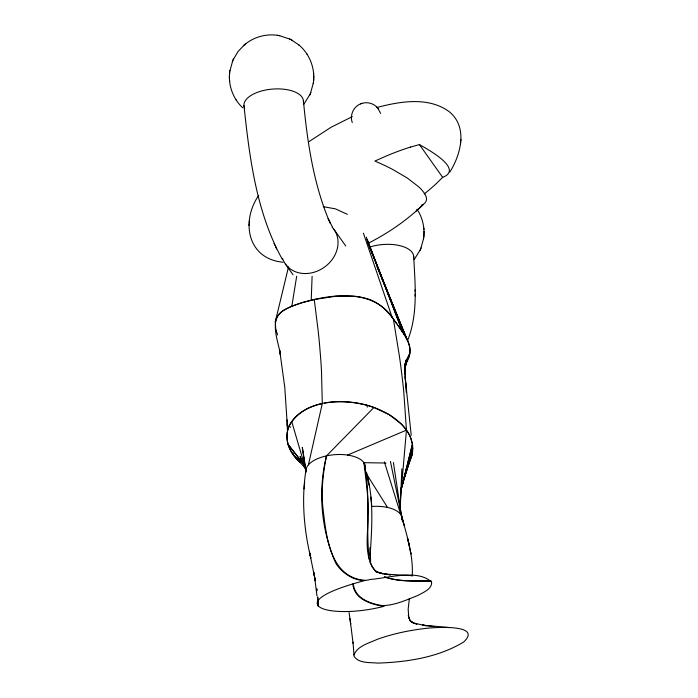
<?xml version="1.0" encoding="UTF-8"?>
<svg xmlns="http://www.w3.org/2000/svg" width="698" height="698" viewBox="0 0 698 698"><rect width="100%" height="100%" fill="white"/><g stroke="black" fill="none" stroke-linecap="round" stroke-linejoin="round"><path stroke-width="1.05" d="M407.998 339.533C418.207 313.14 415.048 283.938 413.687 256.314M415.101 296.004L415.118 294.024M415.136 291.589L415.153 289.679M258.696 195.396C240.662 221.624 247.511 258.914 283.083 262.247M449.835 172.048C460.811 154.607 467.974 127.507 449.739 112.108C428.956 96.28 400.024 101.393 376.658 107.553M242.695 107.797C233.08 98.872 228.106 85.278 229.694 72.252M298.683 44.768C309.441 53.624 315.182 68.072 313.481 81.893M412.23 576.068C413.452 555.46 406.855 535.575 401.568 515.935L404.09 525.254L402.013 517.209M424.018 232.809L423.747 237.329M308.42 464.842L322.293 403.575L321.473 370.516A307.443 73.639 77.7 0 0 320.618 357.612L319.483 343.826A227.487 54.488 77.7 0 0 318.131 330.547L314.266 299.521L336.017 296.222L354.034 296.196A42.421 20.181 -4.6 0 1 364.661 298.029C378.901 301.135 389.056 312.346 396.883 323.924M287.087 419.83L287.332 425.85L284.767 387.189L279.662 350.126L280.5 355.055C278.319 340.441 267.203 316.936 286.389 308.821C294.19 304.747 302.714 302.295 311.221 300.21L312.111 276.295M400.294 507.551L401.839 468.82M288.527 266.837L275.282 321.778L275.789 329.692L277.612 334.988M306.038 469.562C301.353 499.079 303.796 529.197 310.819 558.138L309.493 551.909M229.45 75.253L229.59 73.22M313.725 78.891L313.585 80.924M423.983 234.336L423.852 236.369M304.651 482.03L304.058 488.897M400.277 501.155L406.454 430.134L403.741 391.412A286.311 69.844 77.6 0 0 402.24 377.836L400.818 366.424A221.004 53.912 77.6 0 0 399.335 355.736L393.393 319.108C376.1 291.328 339.158 293.212 311.221 300.21M248.977 225.428L249.142 223.753M249.256 222.531L249.413 220.882M460.514 143.963L460.671 142.313M460.785 141.101L460.95 139.417M407.283 360.247L405.311 365.979L408.007 357.324L404.622 369.024L406.655 360.7L404.447 370.943L405.826 360.159L404.875 372.462L405.224 363.108L405.11 375.297L404.849 366.398L405.8 385.654L405.067 376.431L411.201 435.273M404.517 372.732L405.285 366.276L404.884 369.617M229.851 71.1L232.722 60.77M310.453 93.384L313.323 83.053M420.72 248.82L423.59 238.489M229.633 72.723L229.912 70.577M313.262 83.568L313.542 81.422M423.52 239.013L423.799 236.866M409.368 598.64L408.156 609.136L408.845 618.201L408.269 615.278M275.282 321.778C276.74 313.568 284.828 309.205 291.834 306.265L296.676 276.234M409.831 353.075L406.035 363.047C416.61 348.267 403.653 333.321 395.155 321.516M401.673 487.658L412.457 444.129L410.284 436.861A133.257 63.378 -4.6 0 0 406.454 430.134C397.747 418.189 384.214 410.721 370.385 406.262A79.52 37.823 -4.6 0 0 366.755 405.189C340.903 398.514 305.392 399.535 289.766 424.759M401.018 489.752L412.457 444.129L412.291 453.508L407.257 467.39M410.503 458.996L409.368 461.221L411.628 456.064L412.701 450.716L412.623 445.307L411.471 439.993A132.637 63.082 -4.6 0 0 406.445 430.134A133.257 63.378 -4.6 0 0 401.001 423.765L389.301 414.743L373.936 407.458L326.507 455.881C317.686 491.139 321.141 529.948 335.764 563.146C342.413 573.904 357.254 583.554 370.368 579.436C387.058 578.319 418.372 568.608 431.687 582.324C431.8 589.513 422.927 592.445 417.77 595.516C406.515 599.922 394.012 605.777 381.954 605.55C369.774 603.622 354.654 598.195 353.328 583.86M353.947 654.977C357.533 645.798 368.972 643.181 377.112 639.385C392.101 634.002 407.763 630.626 423.546 628.671C430.02 627.607 483.915 623.07 463.655 642.029C438.082 657.472 407.187 662.114 377.749 663.1C369.992 662.262 358.999 663.702 354.078 656.329C353.72 652.508 353.563 648.669 353.205 644.847C353.101 643.626 352.734 639.996 353.066 643.329M401.053 489.743L412.806 447.88L401.001 488.609M401.088 488.687L412.605 451.641L403.906 478.296M401.568 485.476L403.243 480.346M401.629 485.651L411.837 455.366L405.686 471.342M289.626 425.038C285.988 432.149 286.171 440.813 289.443 448.02A133.257 63.378 -4.6 0 0 293.273 454.738A133.257 63.378 -4.6 0 0 298.727 461.108L300.384 462.678M233.088 59.932L238.053 51.512L244.178 45.082M303.892 104.185L310.087 94.213M414.158 259.63L420.353 249.657M232.338 61.651L233.49 58.99M309.685 95.155L310.837 92.494M419.952 250.599L421.103 247.938M407.719 357.812C414.734 346.487 404.055 334.656 398.035 325.538M408.906 355.727L407.824 357.646A42.421 20.181 -4.6 0 1 406.419 359.505M300.027 462.364A133.013 63.265 -4.6 0 1 293.273 454.738C286.686 445.978 284.54 433.379 290.359 423.66A79.52 37.823 -4.6 0 1 291.703 421.513C298.779 411.488 310.636 406.149 322.293 403.575M410.546 147.086L419.419 144.582C426.748 148.805 464.475 169.038 442.663 177.344L436.381 183.504M416.174 211.093L423.005 204.776C406.76 220.359 388.044 233.333 367.925 243.393M244.946 44.445C253.924 36.907 266.235 33.591 277.795 35.371M243.428 45.71L245.713 43.8M308.376 141.999L331.14 127.219L352.333 116.636M360.787 103.793C353.537 106.471 349.524 115.336 352.272 122.551M347.578 455.052L406.454 430.134M421.252 205.282C424.55 204.357 427.446 201.076 426.321 197.499A50.108 15.391 23.8 0 0 418.809 186.907L407.379 178.086L392.59 169.396A71.903 22.092 23.8 0 0 374.835 161.072L385.977 156.134A151.187 79.982 -27.6 0 1 410.546 147.051M291.834 306.265L302.321 302.583L314.266 299.521M361.721 103.461C367.2 101.585 373.727 103.356 377.478 107.78M360.587 103.862L361.983 103.365M364.269 580.701C275.579 604.285 329.674 620.382 384.092 606.292M326.507 455.881C323.209 471.543 320.923 491.226 323 508.519C326.324 536.169 329.604 577.49 365.316 580.474M324.561 403.121C340.406 400.233 356.931 401.786 372.174 406.847M430.919 580.884C415.537 580.64 399.588 581.984 384.79 576.923M431.094 581.129C415.485 580.884 399.256 582.245 384.293 576.897M376.266 572.011C362.742 556.777 368.361 534.441 367.986 515.892C368.832 498.032 365.822 480.372 363.99 462.678L386.003 463.027M412.125 575.684L383.917 574.035L390.714 574.899L380.087 573.014L382.67 573.739L376.92 572.046L382.67 573.739M323.139 206.643L335.424 208.868L347.342 214.33M449.407 627.528L422.814 625.225L426.173 625.696L414.595 623.314L416.933 624.125L411.628 622.215L413.905 623.035L410.668 621.299L412.239 622.319L410.127 620.714L411.384 621.796L409.613 619.99L410.572 621.115L408.522 616.875L408.714 617.529M422.814 625.225L434.645 626.621M279.279 35.624L290.106 39.193M277.307 35.293L279.767 35.703M383.699 606.379C370.9 604.206 354.287 599.355 352.804 583.973M372.619 406.995L373.936 407.458M379.424 572.788L374.826 570.441M291.424 39.865L299.058 45.073M289.661 38.966L291.851 40.091M292.977 453.089L293.273 454.738L303.743 464.301M376.048 571.767L372.226 567.038L369.914 561.864M289.225 425.876L290.551 427.342M293.273 454.738L305.183 468.149M377.775 108.129L380.611 113.399M376.972 107.187L378.281 108.722M302.417 462.713L288.117 444.434L304.075 464.789M393.393 319.108L394.571 320.705M419.419 144.582L442.663 177.344M333.836 229.206L345.746 245.984M285.508 264.158L293.02 274.75M363.99 462.678C371.057 494.481 365.482 527.199 369.225 559.168M417.299 209.688L417.029 209.243C421.714 216.328 424.201 224.843 424.018 233.341M306.762 53.798L307.041 54.243M236.133 99.901L236.413 100.346M367.078 474.884L387.53 507.455M282.289 259.281C256.393 212.506 249.544 157.966 243.96 105.573M332.335 226.841L328.13 218.614L330.32 223.281L329.456 221.441M274 243.489L274.803 245.207M275.727 247.162L276.591 249.003M306.23 469.745L300.079 456.37L305.916 470.251M328.933 220.332C313.184 182.518 307.329 141.397 303.421 100.87M407.92 341.287L377.156 266.845L406.454 338.364L368.212 243.558L404.727 335.406L366.965 239.362L402.807 332.405L366.319 237.189M363.388 233.123L392.206 317.555M275.789 329.692L276.67 332.501M366.755 405.198L367.366 407.143M384.354 461.797L400.739 514.496M291.703 421.513L306.169 470.801M409.255 545.304L407.475 537.914L410.965 554.011L410.686 552.598M390.418 461.404L402.196 518.597M309.799 553.357L315.287 580.736L313.716 572.22L314.379 575.806M366.459 472.206C374.041 499.689 371.912 528.081 370.097 556.105L370.176 547.52L370.629 561.279M368.902 484.935L367.541 477.764M314.624 577.141L316.953 595.856M306.09 471.656L302.313 447.366L305.994 471.482M393.402 462.521L402.074 520.106A29.822 14.187 -4.6 0 0 371.955 506.46M349.907 618.472L350.684 623.968L349.07 612.521M350.492 622.616L352.926 641.986M317.023 588.728L317.224 590.613M370.891 497.072L371.729 505.221M313.646 74.067L313.524 72.636M229.52 80.078L229.651 81.509M423.782 228.08L423.826 228.525M423.869 228.979L423.913 229.511M405.625 383.272L406.271 392.206M317.764 598.334L317.808 599.634M317.974 599.818L318.096 605.969M317.843 600.891L317.922 605.733M287.253 423.913L287.349 429.558M313.751 77.897L313.742 76.056M229.424 76.248L229.424 78.089M424.009 231.5L424.009 231.954M332.204 227.225A29.822 25.241 -35.4 0 1 322.555 268.416A29.822 25.241 -35.4 0 1 282.481 258.269M244.684 108.181A29.822 14.187 -4.6 0 1 271.295 89.196A29.822 14.187 -4.6 0 1 303.377 102.274M369.774 247.048A29.822 14.187 -4.6 0 1 399.971 245.687A29.822 14.187 -4.6 0 1 413.644 257.71M306.099 472.101A29.822 14.187 -4.6 0 1 335.363 454.634A29.822 14.187 -4.6 0 1 365.351 468.105M317.782 597.165A155.253 130.098 -38.5 0 1 317.852 598.526M317.634 596.982A151.126 127.402 -36.7 0 1 317.695 598.343M436.416 183.522A151.187 79.982 -27.6 0 1 424.218 193.965"/></g></svg>
